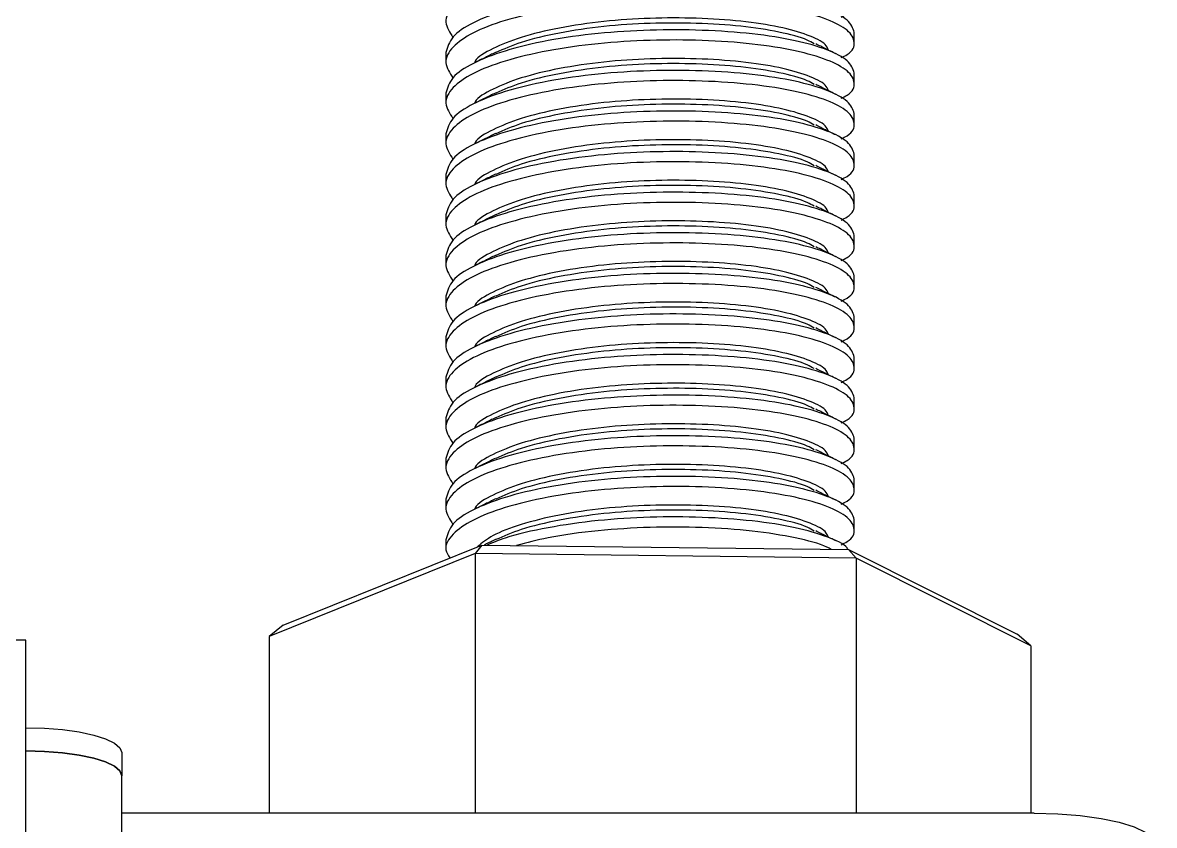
# Model space of a CAD drawing. Header units: millimetres. Extents: x 160 to 8396, y -16 to 5840.
# Drawn here: x 4202.9 to 4297.2, y 5098.4 to 5165.2 of the extents above; entities that cross this region are included whole.
import ezdxf

# ---------------------------------------------------------------- set-up
doc = ezdxf.new("R2010")
doc.units = ezdxf.units.MM
doc.header["$LTSCALE"] = 20

msp = doc.modelspace()

# ---------------------------------------------------------------- linework, layer by layer
at = {"color": 7, "linetype": 'Continuous', "lineweight": 25}
for p, q in [((4272.203, 5163.598), (4272.203, 5164.443)), ((4238.203, 5162.753), (4238.203, 5161.908)), ((4272.203, 5160.217), (4272.203, 5161.062)), ((4238.203, 5159.372), (4238.203, 5158.527)), ((4272.203, 5156.836), (4272.203, 5157.682)), ((4238.203, 5155.991), (4238.203, 5155.146)), ((4272.203, 5153.456), (4272.203, 5154.301)), ((4238.203, 5152.611), (4238.203, 5151.765)), ((4272.203, 5150.075), (4272.203, 5150.92)), ((4238.203, 5149.23), (4238.203, 5148.385)), ((4272.203, 5146.694), (4272.203, 5147.539)), ((4238.203, 5145.849), (4238.203, 5145.004)), ((4272.203, 5143.313), (4272.203, 5144.159)), ((4238.203, 5142.468), (4238.203, 5141.623)), ((4272.203, 5139.933), (4272.203, 5140.778)), ((4238.203, 5139.088), (4238.203, 5138.242)), ((4272.203, 5136.552), (4272.203, 5137.397)), ((4238.203, 5135.707), (4238.203, 5134.862)), ((4272.203, 5133.171), (4272.203, 5134.016)), ((4238.203, 5132.326), (4238.203, 5131.481)), ((4272.203, 5129.791), (4272.203, 5130.636)), ((4238.203, 5128.945), (4238.203, 5128.1)), ((4272.203, 5126.41), (4272.203, 5127.255)), ((4238.203, 5125.565), (4238.203, 5124.719)), ((4272.203, 5123.029), (4272.203, 5123.874)), ((4224.638, 5115.073), (4241.176, 5121.736)), ((4238.203, 5122.184), (4238.203, 5121.339)), ((4241.176, 5121.736), (4240.646, 5121.036)), ((4241.176, 5121.736), (4271.741, 5121.361)), ((4272.365, 5120.647), (4271.741, 5121.361)), ((4271.741, 5121.361), (4285.769, 5114.323)), ((4240.646, 5121.036), (4223.485, 5114.121)), ((4240.646, 5121.036), (4240.646, 5099.41)), ((4272.365, 5120.647), (4240.646, 5121.036)), ((4272.365, 5120.647), (4272.365, 5099.41)), ((4286.922, 5113.343), (4272.365, 5120.647)), ((4224.638, 5115.073), (4223.485, 5114.121)), ((4203.203, 5113.816), (4201.203, 5113.816)), ((4203.203, 5110.11), (4203.203, 5113.816)), ((4223.485, 5114.121), (4223.485, 5099.41)), ((4286.922, 5113.343), (4285.769, 5114.323)), ((4286.922, 5113.343), (4286.922, 5099.41)), ((4203.203, 5042.495), (4203.203, 5110.11)), ((4211.203, 5104.448), (4211.203, 5102.516)), ((4211.203, 5011.271), (4211.203, 5102.516)), ((4287.203, 5099.41), (4211.203, 5099.41))]:
    msp.add_line(p, q, dxfattribs=at)
at = {"color": 7, "linetype": 'Continuous', "lineweight": 25, "flags": 128}
for points in [[(4203.203, 5106.519), (4204.764, 5106.479), (4206.265, 5106.361), (4207.648, 5106.17), (4208.86, 5105.912), (4209.855, 5105.598), (4210.594, 5105.24), (4211.05, 5104.852), (4211.203, 5104.448)], [(4211.203, 5102.516), (4211.05, 5102.92), (4210.594, 5103.309), (4209.855, 5103.667), (4208.86, 5103.98), (4207.648, 5104.238), (4206.265, 5104.429), (4204.764, 5104.547), (4203.203, 5104.587)], [(4203.203, 5104.587), (4204.764, 5104.547), (4206.265, 5104.429), (4207.648, 5104.238), (4208.86, 5103.98), (4209.855, 5103.667), (4210.594, 5103.309), (4211.05, 5102.92), (4211.203, 5102.516)], [(4287.203, 5099.41), (4289.154, 5099.361), (4291.03, 5099.213), (4292.759, 5098.974), (4294.274, 5098.652), (4295.518, 5098.26), (4296.442, 5097.813), (4297.011, 5097.327), (4297.203, 5096.822)]]:
    msp.add_lwpolyline(points, dxfattribs=at)
at = {"color": 7, "linetype": 'Continuous', "lineweight": 25}
for points, knots in [([(4271.127, 5165.711), (4271.296, 5165.796), (4272.079, 5166.192), (4272.354, 5166.983), (4271.819, 5167.987), (4270.086, 5168.922), (4267.382, 5169.706), (4263.804, 5170.271), (4259.628, 5170.567), (4255.203, 5170.582), (4250.779, 5170.302), (4246.602, 5169.708), (4243.026, 5168.845), (4240.314, 5167.794), (4238.616, 5166.597), (4237.951, 5165.297), (4238.51, 5164.442), (4238.785, 5164.021)], [0, 0, 0, 0, 0.019533, 0.09076, 0.161986, 0.23078, 0.299575, 0.370801, 0.442028, 0.510822, 0.579616, 0.650842, 0.722069, 0.790863, 0.859657, 0.930884, 1, 1, 1, 1]), ([(4272.203, 5164.443), (4272.087, 5164.783), (4271.858, 5165.453), (4270.075, 5166.386), (4267.385, 5167.171), (4263.804, 5167.735), (4259.628, 5168.031), (4255.203, 5168.047), (4250.779, 5167.766), (4246.603, 5167.172), (4243.022, 5166.309), (4240.332, 5165.259), (4238.549, 5164.061), (4238.32, 5163.194), (4238.203, 5162.753)], [0, 0, 0, 0, 0.084781, 0.166667, 0.248552, 0.333333, 0.418114, 0.5, 0.581886, 0.666667, 0.751448, 0.833333, 0.915219, 1, 1, 1, 1]), ([(4271.127, 5162.33), (4271.296, 5162.415), (4272.079, 5162.811), (4272.354, 5163.603), (4271.819, 5164.606), (4270.086, 5165.541), (4267.382, 5166.326), (4263.804, 5166.89), (4259.628, 5167.186), (4255.203, 5167.201), (4250.779, 5166.921), (4246.602, 5166.327), (4243.026, 5165.464), (4240.314, 5164.413), (4238.616, 5163.217), (4237.951, 5161.916), (4238.51, 5161.061), (4238.785, 5160.64)], [0, 0, 0, 0, 0.019533, 0.09076, 0.161986, 0.23078, 0.299575, 0.370801, 0.442028, 0.510822, 0.579616, 0.650842, 0.722069, 0.790863, 0.859657, 0.930884, 1, 1, 1, 1]), ([(4270.057, 5162.958), (4269.991, 5163.114), (4269.805, 5163.556), (4268.399, 5164.235), (4266.033, 5164.919), (4262.844, 5165.404), (4259.135, 5165.65), (4255.204, 5165.649), (4251.271, 5165.385), (4247.566, 5164.84), (4244.365, 5164.058), (4242.04, 5163.106), (4240.76, 5162.362), (4240.586, 5161.934), (4240.567, 5161.887)], [0, 0, 0, 0, 0.050463, 0.142957, 0.235451, 0.331217, 0.426983, 0.519477, 0.611971, 0.707737, 0.803503, 0.895997, 0.988491, 1, 1, 1, 1]), ([(4272.203, 5161.062), (4272.087, 5161.403), (4271.858, 5162.072), (4270.075, 5163.005), (4267.385, 5163.79), (4263.804, 5164.355), (4259.628, 5164.65), (4255.203, 5164.666), (4250.779, 5164.385), (4246.603, 5163.791), (4243.022, 5162.928), (4240.332, 5161.878), (4238.549, 5160.68), (4238.32, 5159.813), (4238.203, 5159.372)], [0, 0, 0, 0, 0.084781, 0.166667, 0.248552, 0.333333, 0.418114, 0.5, 0.581886, 0.666667, 0.751448, 0.833333, 0.915219, 1, 1, 1, 1]), ([(4268.882, 5163.475), (4268.698, 5163.582), (4268.054, 5163.959), (4265.987, 5164.493), (4262.856, 5164.983), (4259.132, 5165.227), (4255.205, 5165.227), (4251.268, 5164.963), (4247.574, 5164.416), (4244.434, 5163.667), (4243.011, 5163.044), (4242.347, 5162.754)], [0, 0, 0, 0, 0.047381, 0.16578, 0.288369, 0.410957, 0.529357, 0.647756, 0.770345, 0.892933, 1, 1, 1, 1]), ([(4271.127, 5158.949), (4271.296, 5159.035), (4272.079, 5159.431), (4272.354, 5160.222), (4271.819, 5161.225), (4270.086, 5162.16), (4267.382, 5162.945), (4263.804, 5163.51), (4259.628, 5163.805), (4255.203, 5163.821), (4250.779, 5163.54), (4246.602, 5162.946), (4243.026, 5162.083), (4240.314, 5161.033), (4238.616, 5159.836), (4237.951, 5158.535), (4238.51, 5157.68), (4238.785, 5157.259)], [0, 0, 0, 0, 0.019533, 0.09076, 0.161986, 0.23078, 0.299575, 0.370801, 0.442028, 0.510822, 0.579616, 0.650842, 0.722069, 0.790863, 0.859657, 0.930884, 1, 1, 1, 1]), ([(4242.318, 5162.763), (4242.039, 5162.625), (4241.481, 5162.349), (4240.919, 5162.071), (4240.639, 5161.932)], [0, 0, 0, 0, 0.49996, 1, 1, 1, 1]), ([(4270.673, 5162.653), (4270.394, 5162.791), (4269.836, 5163.068), (4269.274, 5163.346), (4268.994, 5163.485)], [0, 0, 0, 0, 0.50004, 1, 1, 1, 1]), ([(4270.057, 5159.577), (4269.991, 5159.733), (4269.805, 5160.175), (4268.399, 5160.855), (4266.033, 5161.539), (4262.844, 5162.023), (4259.135, 5162.269), (4255.204, 5162.268), (4251.271, 5162.004), (4247.566, 5161.46), (4244.365, 5160.677), (4242.04, 5159.725), (4240.76, 5158.981), (4240.586, 5158.554), (4240.567, 5158.506)], [0, 0, 0, 0, 0.050463, 0.142957, 0.235451, 0.331217, 0.426983, 0.519477, 0.611971, 0.707737, 0.803503, 0.895997, 0.988491, 1, 1, 1, 1]), ([(4268.882, 5160.094), (4268.698, 5160.202), (4268.054, 5160.578), (4265.987, 5161.112), (4262.856, 5161.602), (4259.132, 5161.847), (4255.205, 5161.846), (4251.268, 5161.582), (4247.574, 5161.035), (4244.434, 5160.286), (4243.011, 5159.664), (4242.347, 5159.373)], [0, 0, 0, 0, 0.047381, 0.16578, 0.288369, 0.410957, 0.529357, 0.647756, 0.770345, 0.892933, 1, 1, 1, 1]), ([(4272.203, 5157.682), (4272.087, 5158.022), (4271.858, 5158.691), (4270.075, 5159.624), (4267.385, 5160.409), (4263.804, 5160.974), (4259.628, 5161.27), (4255.203, 5161.285), (4250.779, 5161.005), (4246.603, 5160.411), (4243.022, 5159.548), (4240.332, 5158.497), (4238.549, 5157.299), (4238.32, 5156.432), (4238.203, 5155.991)], [0, 0, 0, 0, 0.084781, 0.166667, 0.248552, 0.333333, 0.418114, 0.5, 0.581886, 0.666667, 0.751448, 0.833333, 0.915219, 1, 1, 1, 1]), ([(4271.127, 5155.569), (4271.296, 5155.654), (4272.079, 5156.05), (4272.354, 5156.841), (4271.819, 5157.845), (4270.086, 5158.779), (4267.382, 5159.564), (4263.804, 5160.129), (4259.628, 5160.424), (4255.203, 5160.44), (4250.779, 5160.159), (4246.602, 5159.565), (4243.026, 5158.702), (4240.314, 5157.652), (4238.616, 5156.455), (4237.951, 5155.155), (4238.51, 5154.299), (4238.785, 5153.878)], [0, 0, 0, 0, 0.019533, 0.09076, 0.161986, 0.23078, 0.299575, 0.370801, 0.442028, 0.510822, 0.579616, 0.650842, 0.722069, 0.790863, 0.859657, 0.930884, 1, 1, 1, 1]), ([(4270.673, 5159.273), (4270.394, 5159.411), (4269.836, 5159.687), (4269.274, 5159.965), (4268.994, 5160.104)], [0, 0, 0, 0, 0.50004, 1, 1, 1, 1]), ([(4242.318, 5159.382), (4242.039, 5159.244), (4241.481, 5158.968), (4240.919, 5158.69), (4240.639, 5158.551)], [0, 0, 0, 0, 0.49996, 1, 1, 1, 1]), ([(4270.057, 5156.197), (4269.991, 5156.353), (4269.805, 5156.794), (4268.399, 5157.474), (4266.033, 5158.158), (4262.844, 5158.643), (4259.135, 5158.889), (4255.204, 5158.888), (4251.271, 5158.624), (4247.566, 5158.079), (4244.365, 5157.297), (4242.04, 5156.344), (4240.76, 5155.6), (4240.586, 5155.173), (4240.567, 5155.126)], [0, 0, 0, 0, 0.050463, 0.142957, 0.235451, 0.331217, 0.426983, 0.519477, 0.611971, 0.707737, 0.803503, 0.895997, 0.988491, 1, 1, 1, 1]), ([(4268.882, 5156.713), (4268.698, 5156.821), (4268.054, 5157.197), (4265.987, 5157.731), (4262.856, 5158.221), (4259.132, 5158.466), (4255.205, 5158.465), (4251.268, 5158.202), (4247.574, 5157.654), (4244.434, 5156.905), (4243.011, 5156.283), (4242.347, 5155.993)], [0, 0, 0, 0, 0.047381, 0.16578, 0.288369, 0.410957, 0.529357, 0.647756, 0.770345, 0.892933, 1, 1, 1, 1]), ([(4272.203, 5154.301), (4272.087, 5154.641), (4271.858, 5155.31), (4270.075, 5156.244), (4267.385, 5157.029), (4263.804, 5157.593), (4259.628, 5157.889), (4255.203, 5157.904), (4250.779, 5157.624), (4246.603, 5157.03), (4243.022, 5156.167), (4240.332, 5155.117), (4238.549, 5153.918), (4238.32, 5153.051), (4238.203, 5152.611)], [0, 0, 0, 0, 0.084781, 0.166667, 0.248552, 0.333333, 0.418114, 0.5, 0.581886, 0.666667, 0.751448, 0.833333, 0.915219, 1, 1, 1, 1]), ([(4271.127, 5152.188), (4271.296, 5152.273), (4272.079, 5152.669), (4272.354, 5153.461), (4271.819, 5154.464), (4270.086, 5155.399), (4267.382, 5156.183), (4263.804, 5156.748), (4259.628, 5157.044), (4255.203, 5157.059), (4250.779, 5156.779), (4246.602, 5156.185), (4243.026, 5155.322), (4240.314, 5154.271), (4238.616, 5153.074), (4237.951, 5151.774), (4238.51, 5150.919), (4238.785, 5150.498)], [0, 0, 0, 0, 0.019533, 0.09076, 0.161986, 0.23078, 0.299575, 0.370801, 0.442028, 0.510822, 0.579616, 0.650842, 0.722069, 0.790863, 0.859657, 0.930884, 1, 1, 1, 1]), ([(4270.673, 5155.892), (4270.394, 5156.03), (4269.836, 5156.306), (4269.274, 5156.584), (4268.994, 5156.723)], [0, 0, 0, 0, 0.50004, 1, 1, 1, 1]), ([(4270.057, 5152.816), (4269.991, 5152.972), (4269.805, 5153.414), (4268.399, 5154.093), (4266.033, 5154.777), (4262.844, 5155.262), (4259.135, 5155.508), (4255.204, 5155.507), (4251.271, 5155.243), (4247.566, 5154.698), (4244.365, 5153.916), (4242.04, 5152.964), (4240.76, 5152.22), (4240.586, 5151.792), (4240.567, 5151.745)], [0, 0, 0, 0, 0.0504635, 0.1429574, 0.2354513, 0.3312173, 0.4269833, 0.5194772, 0.6119711, 0.7077371, 0.8035032, 0.8959971, 0.988491, 1, 1, 1, 1]), ([(4242.318, 5156.002), (4242.039, 5155.863), (4241.481, 5155.587), (4240.919, 5155.309), (4240.639, 5155.17)], [0, 0, 0, 0, 0.49996, 1, 1, 1, 1]), ([(4272.203, 5150.92), (4272.087, 5151.261), (4271.858, 5151.93), (4270.075, 5152.863), (4267.385, 5153.648), (4263.804, 5154.212), (4259.628, 5154.508), (4255.203, 5154.524), (4250.779, 5154.243), (4246.603, 5153.649), (4243.022, 5152.786), (4240.332, 5151.736), (4238.549, 5150.538), (4238.32, 5149.671), (4238.203, 5149.23)], [0, 0, 0, 0, 0.084781, 0.166667, 0.248552, 0.333333, 0.418114, 0.5, 0.581886, 0.666667, 0.751448, 0.833333, 0.915219, 1, 1, 1, 1]), ([(4268.882, 5153.333), (4268.698, 5153.44), (4268.054, 5153.817), (4265.987, 5154.35), (4262.856, 5154.84), (4259.132, 5155.085), (4255.205, 5155.084), (4251.268, 5154.821), (4247.574, 5154.274), (4244.434, 5153.524), (4243.011, 5152.902), (4242.347, 5152.612)], [0, 0, 0, 0, 0.047381, 0.16578, 0.288369, 0.410957, 0.529357, 0.647756, 0.770345, 0.892933, 1, 1, 1, 1]), ([(4271.127, 5148.807), (4271.296, 5148.892), (4272.079, 5149.289), (4272.354, 5150.08), (4271.819, 5151.083), (4270.086, 5152.018), (4267.382, 5152.803), (4263.804, 5153.367), (4259.628, 5153.663), (4255.203, 5153.678), (4250.779, 5153.398), (4246.602, 5152.804), (4243.026, 5151.941), (4240.314, 5150.89), (4238.616, 5149.694), (4237.951, 5148.393), (4238.51, 5147.538), (4238.785, 5147.117)], [0, 0, 0, 0, 0.019533, 0.09076, 0.161986, 0.23078, 0.299575, 0.370801, 0.442028, 0.510822, 0.579616, 0.650842, 0.722069, 0.790863, 0.859657, 0.930884, 1, 1, 1, 1]), ([(4270.673, 5152.511), (4270.394, 5152.649), (4269.836, 5152.925), (4269.274, 5153.203), (4268.994, 5153.342)], [0, 0, 0, 0, 0.50004, 1, 1, 1, 1]), ([(4242.318, 5152.621), (4242.039, 5152.483), (4241.481, 5152.206), (4240.919, 5151.929), (4240.639, 5151.79)], [0, 0, 0, 0, 0.49996, 1, 1, 1, 1]), ([(4270.057, 5149.435), (4269.991, 5149.591), (4269.805, 5150.033), (4268.399, 5150.712), (4266.033, 5151.396), (4262.844, 5151.881), (4259.135, 5152.127), (4255.204, 5152.126), (4251.271, 5151.862), (4247.566, 5151.317), (4244.365, 5150.535), (4242.04, 5149.583), (4240.76, 5148.839), (4240.586, 5148.411), (4240.567, 5148.364)], [0, 0, 0, 0, 0.0504635, 0.1429574, 0.2354513, 0.3312173, 0.4269833, 0.5194772, 0.6119711, 0.7077371, 0.8035032, 0.8959971, 0.988491, 1, 1, 1, 1]), ([(4268.882, 5149.952), (4268.698, 5150.06), (4268.054, 5150.436), (4265.987, 5150.97), (4262.856, 5151.46), (4259.132, 5151.704), (4255.205, 5151.704), (4251.268, 5151.44), (4247.574, 5150.893), (4244.434, 5150.144), (4243.011, 5149.521), (4242.347, 5149.231)], [0, 0, 0, 0, 0.047381, 0.16578, 0.288369, 0.410957, 0.529357, 0.647756, 0.770345, 0.892933, 1, 1, 1, 1]), ([(4272.203, 5147.539), (4272.087, 5147.88), (4271.858, 5148.549), (4270.075, 5149.482), (4267.385, 5150.267), (4263.804, 5150.832), (4259.628, 5151.127), (4255.203, 5151.143), (4250.779, 5150.862), (4246.603, 5150.268), (4243.022, 5149.405), (4240.332, 5148.355), (4238.549, 5147.157), (4238.32, 5146.29), (4238.203, 5145.849)], [0, 0, 0, 0, 0.0847809, 0.1666667, 0.2485524, 0.3333333, 0.4181142, 0.5, 0.5818858, 0.6666667, 0.7514476, 0.8333333, 0.9152191, 1, 1, 1, 1]), ([(4271.127, 5145.426), (4271.296, 5145.512), (4272.079, 5145.908), (4272.354, 5146.699), (4271.819, 5147.702), (4270.086, 5148.637), (4267.382, 5149.422), (4263.804, 5149.987), (4259.628, 5150.282), (4255.203, 5150.298), (4250.779, 5150.017), (4246.602, 5149.423), (4243.026, 5148.56), (4240.314, 5147.51), (4238.616, 5146.313), (4237.951, 5145.013), (4238.51, 5144.157), (4238.785, 5143.736)], [0, 0, 0, 0, 0.019533, 0.09076, 0.161986, 0.23078, 0.299575, 0.370801, 0.442028, 0.510822, 0.579616, 0.650842, 0.722069, 0.790863, 0.859657, 0.930884, 1, 1, 1, 1]), ([(4270.673, 5149.13), (4270.394, 5149.268), (4269.836, 5149.545), (4269.274, 5149.823), (4268.994, 5149.962)], [0, 0, 0, 0, 0.50004, 1, 1, 1, 1]), ([(4270.057, 5146.054), (4269.991, 5146.21), (4269.805, 5146.652), (4268.399, 5147.332), (4266.033, 5148.016), (4262.844, 5148.5), (4259.135, 5148.747), (4255.204, 5148.746), (4251.271, 5148.481), (4247.566, 5147.937), (4244.365, 5147.154), (4242.04, 5146.202), (4240.76, 5145.458), (4240.586, 5145.031), (4240.567, 5144.983)], [0, 0, 0, 0, 0.050463, 0.142957, 0.235451, 0.331217, 0.426983, 0.519477, 0.611971, 0.707737, 0.803503, 0.895997, 0.988491, 1, 1, 1, 1]), ([(4242.318, 5149.24), (4242.039, 5149.102), (4241.481, 5148.826), (4240.919, 5148.548), (4240.639, 5148.409)], [0, 0, 0, 0, 0.49996, 1, 1, 1, 1]), ([(4272.203, 5144.159), (4272.087, 5144.499), (4271.858, 5145.168), (4270.075, 5146.101), (4267.385, 5146.886), (4263.804, 5147.451), (4259.628, 5147.747), (4255.203, 5147.762), (4250.779, 5147.482), (4246.603, 5146.888), (4243.022, 5146.025), (4240.332, 5144.974), (4238.549, 5143.776), (4238.32, 5142.909), (4238.203, 5142.468)], [0, 0, 0, 0, 0.084781, 0.166667, 0.248552, 0.333333, 0.418114, 0.5, 0.581886, 0.666667, 0.751448, 0.833333, 0.915219, 1, 1, 1, 1]), ([(4268.882, 5146.571), (4268.698, 5146.679), (4268.054, 5147.055), (4265.987, 5147.589), (4262.856, 5148.079), (4259.132, 5148.324), (4255.205, 5148.323), (4251.268, 5148.059), (4247.574, 5147.512), (4244.434, 5146.763), (4243.011, 5146.141), (4242.347, 5145.85)], [0, 0, 0, 0, 0.047381, 0.16578, 0.288369, 0.410957, 0.529357, 0.647756, 0.770345, 0.892933, 1, 1, 1, 1]), ([(4271.127, 5142.046), (4271.296, 5142.131), (4272.079, 5142.527), (4272.354, 5143.318), (4271.819, 5144.322), (4270.086, 5145.256), (4267.382, 5146.041), (4263.804, 5146.606), (4259.628, 5146.901), (4255.203, 5146.917), (4250.779, 5146.636), (4246.602, 5146.042), (4243.026, 5145.179), (4240.314, 5144.129), (4238.616, 5142.932), (4237.951, 5141.632), (4238.51, 5140.777), (4238.785, 5140.355)], [0, 0, 0, 0, 0.019533, 0.09076, 0.161986, 0.23078, 0.299575, 0.370801, 0.442028, 0.510822, 0.579616, 0.650842, 0.722069, 0.790863, 0.859657, 0.930884, 1, 1, 1, 1]), ([(4242.318, 5145.859), (4242.039, 5145.721), (4241.481, 5145.445), (4240.919, 5145.167), (4240.639, 5145.028)], [0, 0, 0, 0, 0.49996, 1, 1, 1, 1]), ([(4270.673, 5145.75), (4270.394, 5145.888), (4269.836, 5146.164), (4269.274, 5146.442), (4268.994, 5146.581)], [0, 0, 0, 0, 0.50004, 1, 1, 1, 1]), ([(4270.057, 5142.674), (4269.991, 5142.83), (4269.805, 5143.271), (4268.399, 5143.951), (4266.033, 5144.635), (4262.844, 5145.12), (4259.135, 5145.366), (4255.204, 5145.365), (4251.271, 5145.101), (4247.566, 5144.556), (4244.365, 5143.774), (4242.04, 5142.821), (4240.76, 5142.077), (4240.586, 5141.65), (4240.567, 5141.603)], [0, 0, 0, 0, 0.050463, 0.142957, 0.235451, 0.331217, 0.426983, 0.519477, 0.611971, 0.707737, 0.803503, 0.895997, 0.988491, 1, 1, 1, 1]), ([(4268.882, 5143.19), (4268.698, 5143.298), (4268.054, 5143.674), (4265.987, 5144.208), (4262.856, 5144.698), (4259.132, 5144.943), (4255.205, 5144.942), (4251.268, 5144.679), (4247.574, 5144.131), (4244.434, 5143.382), (4243.011, 5142.76), (4242.347, 5142.47)], [0, 0, 0, 0, 0.047381, 0.16578, 0.288369, 0.410957, 0.529357, 0.647756, 0.770345, 0.892933, 1, 1, 1, 1]), ([(4272.203, 5140.778), (4272.087, 5141.118), (4271.858, 5141.787), (4270.075, 5142.721), (4267.385, 5143.506), (4263.804, 5144.07), (4259.628, 5144.366), (4255.203, 5144.381), (4250.779, 5144.101), (4246.603, 5143.507), (4243.022, 5142.644), (4240.332, 5141.594), (4238.549, 5140.395), (4238.32, 5139.529), (4238.203, 5139.088)], [0, 0, 0, 0, 0.084781, 0.166667, 0.248552, 0.333333, 0.418114, 0.5, 0.581886, 0.666667, 0.751448, 0.833333, 0.915219, 1, 1, 1, 1]), ([(4271.127, 5138.665), (4271.296, 5138.75), (4272.079, 5139.146), (4272.354, 5139.938), (4271.819, 5140.941), (4270.086, 5141.876), (4267.382, 5142.66), (4263.804, 5143.225), (4259.628, 5143.521), (4255.203, 5143.536), (4250.779, 5143.256), (4246.602, 5142.662), (4243.026, 5141.799), (4240.314, 5140.748), (4238.616, 5139.551), (4237.951, 5138.251), (4238.51, 5137.396), (4238.785, 5136.975)], [0, 0, 0, 0, 0.019533, 0.09076, 0.161986, 0.23078, 0.299575, 0.370801, 0.442028, 0.510822, 0.579616, 0.650842, 0.722069, 0.790863, 0.859657, 0.930884, 1, 1, 1, 1]), ([(4270.673, 5142.369), (4270.394, 5142.507), (4269.836, 5142.783), (4269.274, 5143.061), (4268.994, 5143.2)], [0, 0, 0, 0, 0.50004, 1, 1, 1, 1]), ([(4242.318, 5142.479), (4242.039, 5142.34), (4241.481, 5142.064), (4240.919, 5141.786), (4240.639, 5141.647)], [0, 0, 0, 0, 0.4999603, 1, 1, 1, 1]), ([(4270.057, 5139.293), (4269.991, 5139.449), (4269.805, 5139.891), (4268.399, 5140.57), (4266.033, 5141.254), (4262.844, 5141.739), (4259.135, 5141.985), (4255.204, 5141.984), (4251.271, 5141.72), (4247.566, 5141.175), (4244.365, 5140.393), (4242.04, 5139.441), (4240.76, 5138.697), (4240.586, 5138.269), (4240.567, 5138.222)], [0, 0, 0, 0, 0.050463, 0.142957, 0.235451, 0.331217, 0.426983, 0.519477, 0.611971, 0.707737, 0.803503, 0.895997, 0.988491, 1, 1, 1, 1]), ([(4268.882, 5139.81), (4268.698, 5139.917), (4268.054, 5140.294), (4265.987, 5140.827), (4262.856, 5141.317), (4259.132, 5141.562), (4255.205, 5141.561), (4251.268, 5141.298), (4247.574, 5140.751), (4244.434, 5140.001), (4243.011, 5139.379), (4242.347, 5139.089)], [0, 0, 0, 0, 0.047381, 0.16578, 0.288369, 0.410957, 0.529357, 0.647756, 0.770345, 0.892933, 1, 1, 1, 1]), ([(4271.127, 5135.284), (4271.296, 5135.369), (4272.079, 5135.766), (4272.354, 5136.557), (4271.819, 5137.56), (4270.086, 5138.495), (4267.382, 5139.28), (4263.804, 5139.844), (4259.628, 5140.14), (4255.203, 5140.156), (4250.779, 5139.875), (4246.602, 5139.281), (4243.026, 5138.418), (4240.314, 5137.367), (4238.616, 5136.171), (4237.951, 5134.87), (4238.51, 5134.015), (4238.785, 5133.594)], [0, 0, 0, 0, 0.019533, 0.09076, 0.161986, 0.23078, 0.299575, 0.370801, 0.442028, 0.510822, 0.579616, 0.650842, 0.722069, 0.790863, 0.859657, 0.930884, 1, 1, 1, 1]), ([(4272.203, 5137.397), (4272.087, 5137.738), (4271.858, 5138.407), (4270.075, 5139.34), (4267.385, 5140.125), (4263.804, 5140.69), (4259.628, 5140.985), (4255.203, 5141.001), (4250.779, 5140.72), (4246.603, 5140.126), (4243.022, 5139.263), (4240.332, 5138.213), (4238.549, 5137.015), (4238.32, 5136.148), (4238.203, 5135.707)], [0, 0, 0, 0, 0.084781, 0.166667, 0.248552, 0.333333, 0.418114, 0.5, 0.581886, 0.666667, 0.751448, 0.833333, 0.915219, 1, 1, 1, 1]), ([(4270.673, 5138.988), (4270.394, 5139.126), (4269.836, 5139.403), (4269.274, 5139.68), (4268.994, 5139.819)], [0, 0, 0, 0, 0.50004, 1, 1, 1, 1]), ([(4270.057, 5135.912), (4269.991, 5136.068), (4269.805, 5136.51), (4268.399, 5137.189), (4266.033, 5137.873), (4262.844, 5138.358), (4259.135, 5138.604), (4255.204, 5138.603), (4251.271, 5138.339), (4247.566, 5137.794), (4244.365, 5137.012), (4242.04, 5136.06), (4240.76, 5135.316), (4240.586, 5134.888), (4240.567, 5134.841)], [0, 0, 0, 0, 0.050463, 0.142957, 0.235451, 0.331217, 0.426983, 0.519477, 0.611971, 0.707737, 0.803503, 0.895997, 0.988491, 1, 1, 1, 1]), ([(4242.318, 5139.098), (4242.039, 5138.96), (4241.481, 5138.683), (4240.919, 5138.406), (4240.639, 5138.267)], [0, 0, 0, 0, 0.49996, 1, 1, 1, 1]), ([(4272.203, 5134.016), (4272.087, 5134.357), (4271.858, 5135.026), (4270.075, 5135.959), (4267.385, 5136.744), (4263.804, 5137.309), (4259.628, 5137.604), (4255.203, 5137.62), (4250.779, 5137.339), (4246.603, 5136.745), (4243.022, 5135.882), (4240.332, 5134.832), (4238.549, 5133.634), (4238.32, 5132.767), (4238.203, 5132.326)], [0, 0, 0, 0, 0.084781, 0.166667, 0.248552, 0.333333, 0.418114, 0.5, 0.581886, 0.666667, 0.751448, 0.833333, 0.915219, 1, 1, 1, 1]), ([(4268.882, 5136.429), (4268.698, 5136.537), (4268.054, 5136.913), (4265.987, 5137.447), (4262.856, 5137.937), (4259.132, 5138.181), (4255.205, 5138.181), (4251.268, 5137.917), (4247.574, 5137.37), (4244.434, 5136.621), (4243.011, 5135.998), (4242.347, 5135.708)], [0, 0, 0, 0, 0.047381, 0.16578, 0.288369, 0.410957, 0.529357, 0.647756, 0.770345, 0.892933, 1, 1, 1, 1]), ([(4271.127, 5131.903), (4271.296, 5131.989), (4272.079, 5132.385), (4272.354, 5133.176), (4271.819, 5134.179), (4270.086, 5135.114), (4267.382, 5135.899), (4263.804, 5136.464), (4259.628, 5136.759), (4255.203, 5136.775), (4250.779, 5136.494), (4246.602, 5135.9), (4243.026, 5135.037), (4240.314, 5133.987), (4238.616, 5132.79), (4237.951, 5131.49), (4238.51, 5130.634), (4238.785, 5130.213)], [0, 0, 0, 0, 0.019533, 0.09076, 0.161986, 0.23078, 0.299575, 0.370801, 0.442028, 0.510822, 0.579616, 0.650842, 0.722069, 0.790863, 0.859657, 0.930884, 1, 1, 1, 1]), ([(4270.673, 5135.607), (4270.394, 5135.746), (4269.836, 5136.022), (4269.274, 5136.3), (4268.994, 5136.439)], [0, 0, 0, 0, 0.50004, 1, 1, 1, 1]), ([(4242.318, 5135.717), (4242.039, 5135.579), (4241.481, 5135.303), (4240.919, 5135.025), (4240.639, 5134.886)], [0, 0, 0, 0, 0.4999603, 1, 1, 1, 1]), ([(4270.057, 5132.531), (4269.991, 5132.687), (4269.805, 5133.129), (4268.399, 5133.809), (4266.033, 5134.493), (4262.844, 5134.977), (4259.135, 5135.224), (4255.204, 5135.223), (4251.271, 5134.959), (4247.566, 5134.414), (4244.365, 5133.632), (4242.04, 5132.679), (4240.76, 5131.935), (4240.586, 5131.508), (4240.567, 5131.46)], [0, 0, 0, 0, 0.050463, 0.142957, 0.235451, 0.331217, 0.426983, 0.519477, 0.611971, 0.707737, 0.803503, 0.895997, 0.988491, 1, 1, 1, 1]), ([(4268.882, 5133.048), (4268.698, 5133.156), (4268.054, 5133.532), (4265.987, 5134.066), (4262.856, 5134.556), (4259.132, 5134.801), (4255.205, 5134.8), (4251.268, 5134.536), (4247.574, 5133.989), (4244.434, 5133.24), (4243.011, 5132.618), (4242.347, 5132.327)], [0, 0, 0, 0, 0.047381, 0.16578, 0.288369, 0.410957, 0.529357, 0.647756, 0.770345, 0.892933, 1, 1, 1, 1]), ([(4272.203, 5130.636), (4272.087, 5130.976), (4271.858, 5131.645), (4270.075, 5132.578), (4267.385, 5133.363), (4263.804, 5133.928), (4259.628, 5134.224), (4255.203, 5134.239), (4250.779, 5133.959), (4246.603, 5133.365), (4243.022, 5132.502), (4240.332, 5131.451), (4238.549, 5130.253), (4238.32, 5129.386), (4238.203, 5128.945)], [0, 0, 0, 0, 0.0847809, 0.1666667, 0.2485524, 0.3333333, 0.4181142, 0.5, 0.5818858, 0.6666667, 0.7514476, 0.8333333, 0.9152191, 1, 1, 1, 1]), ([(4271.127, 5128.523), (4271.296, 5128.608), (4272.079, 5129.004), (4272.354, 5129.795), (4271.819, 5130.799), (4270.086, 5131.733), (4267.382, 5132.518), (4263.804, 5133.083), (4259.628, 5133.379), (4255.203, 5133.394), (4250.779, 5133.113), (4246.602, 5132.519), (4243.026, 5131.657), (4240.314, 5130.606), (4238.616, 5129.409), (4237.951, 5128.109), (4238.51, 5127.254), (4238.785, 5126.832)], [0, 0, 0, 0, 0.019533, 0.09076, 0.161986, 0.23078, 0.299575, 0.370801, 0.442028, 0.510822, 0.579616, 0.650842, 0.722069, 0.790863, 0.859657, 0.930884, 1, 1, 1, 1]), ([(4270.673, 5132.227), (4270.394, 5132.365), (4269.836, 5132.641), (4269.274, 5132.919), (4268.994, 5133.058)], [0, 0, 0, 0, 0.50004, 1, 1, 1, 1]), ([(4270.057, 5129.151), (4269.991, 5129.307), (4269.805, 5129.748), (4268.399, 5130.428), (4266.033, 5131.112), (4262.844, 5131.597), (4259.135, 5131.843), (4255.204, 5131.842), (4251.271, 5131.578), (4247.566, 5131.033), (4244.365, 5130.251), (4242.04, 5129.298), (4240.76, 5128.554), (4240.586, 5128.127), (4240.567, 5128.08)], [0, 0, 0, 0, 0.0504635, 0.1429574, 0.2354513, 0.3312173, 0.4269833, 0.5194772, 0.6119711, 0.7077371, 0.8035032, 0.8959971, 0.988491, 1, 1, 1, 1]), ([(4242.318, 5132.336), (4242.039, 5132.198), (4241.481, 5131.922), (4240.919, 5131.644), (4240.639, 5131.505)], [0, 0, 0, 0, 0.49996, 1, 1, 1, 1]), ([(4272.203, 5127.255), (4272.087, 5127.595), (4271.858, 5128.264), (4270.075, 5129.198), (4267.385, 5129.983), (4263.804, 5130.547), (4259.628, 5130.843), (4255.203, 5130.858), (4250.779, 5130.578), (4246.603, 5129.984), (4243.022, 5129.121), (4240.332, 5128.071), (4238.549, 5126.872), (4238.32, 5126.006), (4238.203, 5125.565)], [0, 0, 0, 0, 0.084781, 0.166667, 0.248552, 0.333333, 0.418114, 0.5, 0.581886, 0.666667, 0.751448, 0.833333, 0.915219, 1, 1, 1, 1]), ([(4268.882, 5129.667), (4268.698, 5129.775), (4268.054, 5130.151), (4265.987, 5130.685), (4262.856, 5131.175), (4259.132, 5131.42), (4255.205, 5131.419), (4251.268, 5131.156), (4247.574, 5130.608), (4244.434, 5129.859), (4243.011, 5129.237), (4242.347, 5128.947)], [0, 0, 0, 0, 0.047381, 0.16578, 0.288369, 0.410957, 0.529357, 0.647756, 0.770345, 0.892933, 1, 1, 1, 1]), ([(4271.127, 5125.142), (4271.296, 5125.227), (4272.079, 5125.623), (4272.354, 5126.415), (4271.819, 5127.418), (4270.086, 5128.353), (4267.382, 5129.137), (4263.804, 5129.702), (4259.628, 5129.998), (4255.203, 5130.013), (4250.779, 5129.733), (4246.602, 5129.139), (4243.026, 5128.276), (4240.314, 5127.225), (4238.616, 5126.028), (4237.951, 5124.728), (4238.51, 5123.873), (4238.785, 5123.452)], [0, 0, 0, 0, 0.019533, 0.09076, 0.161986, 0.23078, 0.299575, 0.370801, 0.442028, 0.510822, 0.579616, 0.650842, 0.722069, 0.790863, 0.859657, 0.930884, 1, 1, 1, 1]), ([(4242.318, 5128.956), (4242.039, 5128.818), (4241.481, 5128.541), (4240.919, 5128.263), (4240.639, 5128.124)], [0, 0, 0, 0, 0.4999603, 1, 1, 1, 1]), ([(4270.673, 5128.846), (4270.394, 5128.984), (4269.836, 5129.26), (4269.274, 5129.538), (4268.994, 5129.677)], [0, 0, 0, 0, 0.50004, 1, 1, 1, 1]), ([(4270.057, 5125.77), (4269.991, 5125.926), (4269.805, 5126.368), (4268.399, 5127.047), (4266.033, 5127.731), (4262.844, 5128.216), (4259.135, 5128.462), (4255.204, 5128.461), (4251.271, 5128.197), (4247.566, 5127.652), (4244.365, 5126.87), (4242.04, 5125.918), (4240.76, 5125.174), (4240.586, 5124.746), (4240.567, 5124.699)], [0, 0, 0, 0, 0.050463, 0.142957, 0.235451, 0.331217, 0.426983, 0.519477, 0.611971, 0.707737, 0.803503, 0.895997, 0.988491, 1, 1, 1, 1]), ([(4268.882, 5126.287), (4268.698, 5126.394), (4268.054, 5126.771), (4265.987, 5127.304), (4262.856, 5127.794), (4259.132, 5128.039), (4255.205, 5128.038), (4251.268, 5127.775), (4247.574, 5127.228), (4244.434, 5126.479), (4243.011, 5125.856), (4242.347, 5125.566)], [0, 0, 0, 0, 0.047381, 0.16578, 0.288369, 0.410957, 0.529357, 0.647756, 0.770345, 0.892933, 1, 1, 1, 1]), ([(4272.203, 5123.874), (4272.087, 5124.215), (4271.858, 5124.884), (4270.075, 5125.817), (4267.385, 5126.602), (4263.804, 5127.167), (4259.628, 5127.462), (4255.203, 5127.478), (4250.779, 5127.197), (4246.603, 5126.603), (4243.022, 5125.74), (4240.332, 5124.69), (4238.549, 5123.492), (4238.32, 5122.625), (4238.203, 5122.184)], [0, 0, 0, 0, 0.0847809, 0.1666667, 0.2485524, 0.3333333, 0.4181142, 0.5, 0.5818858, 0.6666667, 0.7514476, 0.8333333, 0.9152191, 1, 1, 1, 1]), ([(4271.127, 5121.761), (4271.296, 5121.847), (4272.079, 5122.243), (4272.354, 5123.034), (4271.819, 5124.037), (4270.086, 5124.972), (4267.382, 5125.757), (4263.804, 5126.321), (4259.628, 5126.617), (4255.203, 5126.633), (4250.779, 5126.352), (4246.602, 5125.758), (4243.028, 5124.895), (4240.308, 5123.844), (4238.638, 5122.648), (4237.986, 5121.547), (4238.379, 5120.888), (4238.513, 5120.664)], [0, 0, 0, 0, 0.020186, 0.093791, 0.167396, 0.238488, 0.309579, 0.383184, 0.45679, 0.527881, 0.598973, 0.672578, 0.746183, 0.817275, 0.888366, 0.961971, 1, 1, 1, 1]), ([(4270.673, 5125.465), (4270.394, 5125.603), (4269.836, 5125.88), (4269.274, 5126.157), (4268.994, 5126.296)], [0, 0, 0, 0, 0.50004, 1, 1, 1, 1]), ([(4242.318, 5125.575), (4242.039, 5125.437), (4241.481, 5125.16), (4240.919, 5124.883), (4240.639, 5124.744)], [0, 0, 0, 0, 0.49996, 1, 1, 1, 1]), ([(4270.057, 5122.389), (4269.991, 5122.545), (4269.805, 5122.987), (4268.399, 5123.666), (4266.033, 5124.35), (4262.844, 5124.835), (4259.135, 5125.081), (4255.203, 5125.08), (4251.273, 5124.816), (4247.556, 5124.272), (4244.398, 5123.487), (4242.022, 5122.585), (4241.2, 5121.908), (4240.817, 5121.592)], [0, 0, 0, 0, 0.051655, 0.146332, 0.241009, 0.339035, 0.437062, 0.531739, 0.626416, 0.724443, 0.822469, 0.917146, 1, 1, 1, 1]), ([(4271.688, 5121.362), (4271.663, 5121.409), (4271.466, 5121.783), (4270.02, 5122.434), (4267.401, 5123.222), (4263.799, 5123.786), (4259.629, 5124.082), (4255.205, 5124.097), (4250.772, 5123.818), (4246.63, 5123.217), (4243.447, 5122.496), (4242.103, 5121.931), (4241.627, 5121.731)], [0, 0, 0, 0, 0.016356, 0.129308, 0.24226, 0.359206, 0.476152, 0.589104, 0.702056, 0.819001, 0.935947, 1, 1, 1, 1]), ([(4268.882, 5122.906), (4268.698, 5123.014), (4268.054, 5123.39), (4265.987, 5123.924), (4262.856, 5124.414), (4259.132, 5124.658), (4255.205, 5124.658), (4251.268, 5124.394), (4247.574, 5123.847), (4244.434, 5123.098), (4243.011, 5122.475), (4242.347, 5122.185)], [0, 0, 0, 0, 0.047381, 0.16578, 0.288369, 0.410957, 0.529357, 0.647756, 0.770345, 0.892933, 1, 1, 1, 1]), ([(4270.271, 5121.379), (4270.161, 5121.443), (4269.517, 5121.812), (4267.324, 5122.37), (4263.82, 5122.942), (4259.625, 5123.236), (4255.2, 5123.253), (4250.795, 5122.966), (4246.924, 5122.447), (4244.929, 5121.922), (4244.085, 5121.701)], [0, 0, 0, 0, 0.029126, 0.170565, 0.317004, 0.463443, 0.604882, 0.746321, 0.89276, 1, 1, 1, 1]), ([(4242.318, 5122.194), (4242.039, 5122.056), (4241.73, 5121.903), (4241.419, 5121.749), (4241.388, 5121.734)], [0, 0, 0, 0, 0.90145, 1, 1, 1, 1]), ([(4270.673, 5122.084), (4270.394, 5122.223), (4269.836, 5122.499), (4269.274, 5122.777), (4268.994, 5122.916)], [0, 0, 0, 0, 0.50004, 1, 1, 1, 1])]:
    msp.add_open_spline(points, degree=3, knots=knots, dxfattribs=at)

doc.saveas('drawing.dxf')
